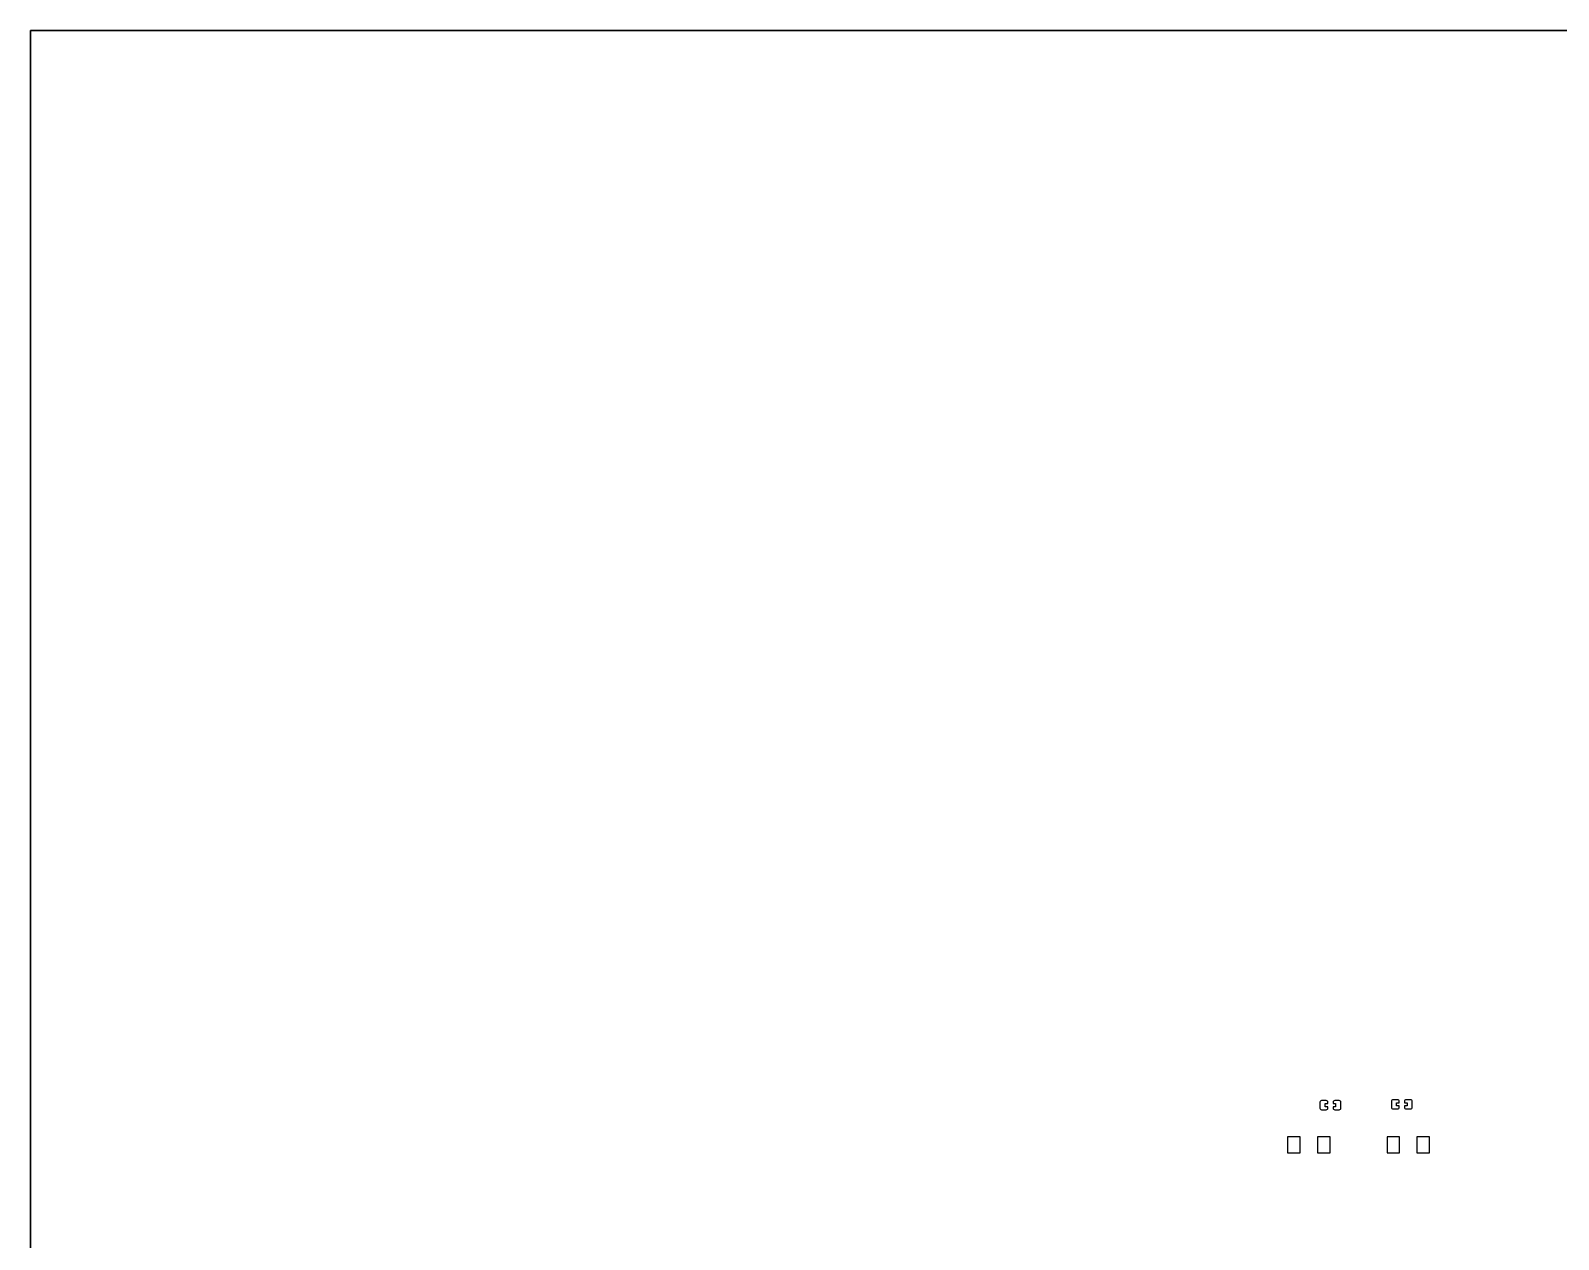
# Model space of a CAD drawing. Extents: x -235 to 235, y -185 to 185.
# Drawn here: x -235 to -1.1, y 0 to 185 of the extents above; entities that cross this region are included whole.
import ezdxf

# ---------------------------------------------------------------- set-up
doc = ezdxf.new("R2010")
doc.units = 0
doc.header["$MEASUREMENT"] = 0
doc.layers.get('0').update_dxf_attribs({"linetype": 'CONTINUOUS'})

msp = doc.modelspace()

# ---------------------------------------------------------------- linework, layer by layer
for points in [[(235, 185.000996), (-235, 185.000996), (-235, 185.000996), (-235.000996, 185), (-235.000996, 185), (-235.000996, -185), (-235.000996, -185), (-235, -185.000996), (-235, -185.000996), (235, -185.000996), (235, -185.000996), (235.000996, -185), (235.000996, -185), (235.000996, 185), (235.000996, 185), (235, 185.000996)], [(-235, 185), (235, 185), (235, 185), (235, -185), (235, -185), (-235, -185), (-235, -185), (-235, 185)], [(-40.665, 15.707), (-42.595, 15.707), (-42.595, 15.707), (-42.595, 13.267999), (-42.595, 13.267999), (-40.665, 13.267999), (-40.665, 13.267999), (-40.665, 15.707)], [(-36.08, 15.72), (-38.036001, 15.72), (-38.036001, 15.72), (-38.036001, 13.256), (-38.036001, 13.256), (-36.08, 13.256), (-36.08, 13.256), (-36.08, 15.72)], [(-25.451001, 15.707), (-27.380999, 15.707), (-27.380999, 15.707), (-27.380999, 13.267999), (-27.380999, 13.267999), (-25.451001, 13.267999), (-25.451001, 13.267999), (-25.451001, 15.707)], [(-20.865999, 15.72), (-22.822, 15.72), (-22.822, 15.72), (-22.822, 13.256), (-22.822, 13.256), (-20.865999, 13.256), (-20.865999, 13.256), (-20.865999, 15.72)]]:
    msp.add_lwpolyline(points)
for points in [[(-36.440999, 20.998999, 0.414214), (-36.690999, 21.248999), (-36.690999, 21.248999), (-37.390999, 21.248999), (-37.390999, 21.248999, 0.414214), (-37.641001, 20.998999), (-37.641001, 20.998999), (-37.641001, 20.098999), (-37.641001, 20.098999, 0.414214), (-37.390999, 19.849), (-37.390999, 19.849), (-36.690999, 19.849), (-36.690999, 19.849, 0.414214), (-36.440999, 20.098999), (-36.440999, 20.098999), (-36.440999, 20.315001), (-36.440999, 20.315001), (-36.841001, 20.315001), (-36.841001, 20.315001), (-36.841001, 20.782), (-36.841001, 20.782), (-36.440999, 20.782), (-36.440999, 20.782), (-36.440999, 20.998999)], [(-34.441001, 20.998999, 0.414214), (-34.690999, 21.248999), (-34.690999, 21.248999), (-35.390999, 21.248999), (-35.390999, 21.248999, 0.414214), (-35.640999, 20.998999), (-35.640999, 20.998999), (-35.640999, 20.782), (-35.640999, 20.782), (-35.241001, 20.782), (-35.241001, 20.782), (-35.241001, 20.315001), (-35.241001, 20.315001), (-35.640999, 20.315001), (-35.640999, 20.315001), (-35.640999, 20.098999), (-35.640999, 20.098999, 0.414214), (-35.390999, 19.849), (-35.390999, 19.849), (-34.690999, 19.849), (-34.690999, 19.849, 0.414214), (-34.441001, 20.098999), (-34.441001, 20.098999), (-34.441001, 20.998999)], [(-25.519001, 21.126001, 0.414214), (-25.768999, 21.376001), (-25.768999, 21.376001), (-26.468999, 21.376001), (-26.468999, 21.376001, 0.414214), (-26.718999, 21.126001), (-26.718999, 21.126001), (-26.718999, 20.226), (-26.718999, 20.226, 0.414214), (-26.468999, 19.976), (-26.468999, 19.976), (-25.768999, 19.976), (-25.768999, 19.976, 0.414214), (-25.519001, 20.226), (-25.519001, 20.226), (-25.519001, 20.442), (-25.519001, 20.442), (-25.918999, 20.442), (-25.918999, 20.442), (-25.918999, 20.908999), (-25.918999, 20.908999), (-25.519001, 20.908999), (-25.519001, 20.908999), (-25.519001, 21.126001)], [(-23.518999, 21.126001, 0.414214), (-23.769001, 21.376001), (-23.769001, 21.376001), (-24.468999, 21.376001), (-24.468999, 21.376001, 0.414214), (-24.718999, 21.126001), (-24.718999, 21.126001), (-24.718999, 20.908999), (-24.718999, 20.908999), (-24.319001, 20.908999), (-24.319001, 20.908999), (-24.319001, 20.442), (-24.319001, 20.442), (-24.718999, 20.442), (-24.718999, 20.442), (-24.718999, 20.226), (-24.718999, 20.226, 0.414214), (-24.468999, 19.976), (-24.468999, 19.976), (-23.769001, 19.976), (-23.769001, 19.976, 0.414214), (-23.518999, 20.226), (-23.518999, 20.226), (-23.518999, 21.126001)]]:
    msp.add_lwpolyline(points, format="xyb")

doc.saveas('drawing.dxf')
